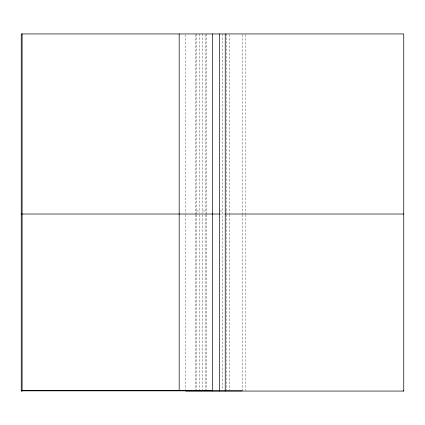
<?xml version="1.0" encoding="UTF-8"?>
<svg xmlns="http://www.w3.org/2000/svg" width="425" height="425" viewBox="0 0 425 425"><rect width="100%" height="100%" fill="white"/><g stroke="black" fill="none" stroke-linecap="round" stroke-linejoin="round"><path stroke-width="0.32" stroke-dasharray="2.12 1.59" d="M196.371 210.975L199.314 210.975M202.587 210.975L206.561 210.975M219.768 210.975L222.429 210.975M225.239 210.975L226.541 210.975M219.656 214.025L224.474 214.025M245.868 34.6L245.868 214.025M245.868 214.689L245.868 390.554M242.186 34.6L242.186 214.025M242.186 214.689L242.186 390.835M229.617 34.606L229.617 214.237M229.617 214.896L229.617 390.554M226.541 33.942L226.541 212.803M226.541 214.689L226.541 389.89M222.429 33.942L222.429 389.89M206.561 33.942L206.561 214.025M206.561 214.689L206.561 389.736M205.137 34.6L205.137 213.361M205.137 214.689L205.137 390.177M202.587 33.942L202.587 212.803M202.587 214.683L202.587 389.996M199.314 33.942L199.314 212.803M199.314 214.689L199.314 390.177M196.371 33.942L196.371 214.019M196.371 214.683L196.371 389.996M195.383 34.606L195.383 214.29M195.383 214.954L195.383 390.66M185.613 34.6L185.613 213.361M185.613 214.689L185.613 389.736"/><path stroke-width="0.64" d="M21.25 214.025L219.358 214.025M225.239 214.025L403.75 214.025M22.111 390.66L212.5 390.66M21.25 390.835L242.186 390.835M185.613 391.058L403.75 391.058L403.75 33.942L21.25 33.942L21.25 391.058L22.111 391.058L22.111 33.942M403.235 390.554L403.235 391.058M225.239 33.942L225.239 391.058M219.358 33.942L219.358 391.058M212.5 33.942L212.5 391.058M179.175 33.942L179.175 390.66"/></g></svg>
